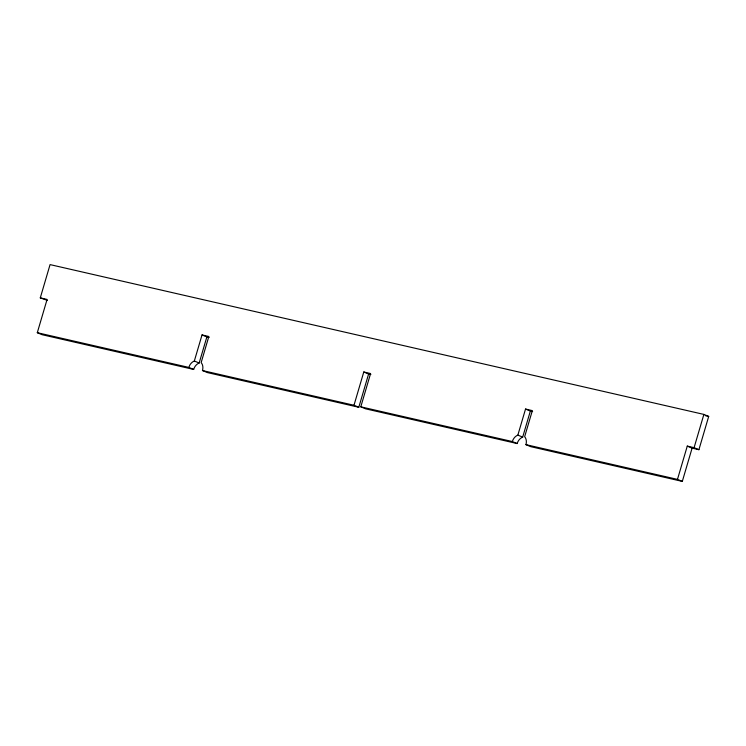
<?xml version="1.0" encoding="UTF-8"?>
<svg xmlns="http://www.w3.org/2000/svg" width="746" height="746" viewBox="0 0 746 746"><rect width="100%" height="100%" fill="white"/><g stroke="black" fill="none" stroke-linecap="round" stroke-linejoin="round"><path stroke-width="1.12" d="M47.371 300.405L40.284 297.868L50.066 264.606L703.879 414.412L708.7 416.427L698.909 449.689L692.101 448.132L687.271 446.108L677.48 479.38L682.31 481.394L692.101 448.132M37.3 332.697L188.841 367.414L189.68 365.344A8.7 6.947 -67.3 0 1 194.333 361.008L202.026 334.935L206.856 336.95L199.154 363.022A8.7 6.947 -67.3 0 0 194.51 367.368L193.662 369.429L42.121 334.712L37.3 332.697L47.091 299.435L40.284 297.868M363.778 371.993L368.599 374.007L358.807 407.269L353.986 405.255L363.778 371.993L370.585 373.55L360.794 406.822L365.624 408.836L517.155 443.553A8.7 6.947 -67.3 0 1 522.676 437.128L530.35 411.065L525.529 409.05L517.855 435.114A8.7 6.947 -67.3 0 0 512.334 441.539L360.794 406.822M698.909 449.689L694.088 447.675L703.879 414.412M358.807 407.269L207.276 372.552L202.464 370.501A8.7 6.947 -67.3 0 0 202.175 364.169L201.168 362.556L208.843 336.493L202.026 334.935M194.333 361.008L199.182 363.013M705.296 415.643L708.7 416.427M525.529 409.05L532.336 410.617L524.662 436.671A8.7 6.947 -67.3 0 1 525.949 444.653L530.779 446.677L682.31 481.394M687.271 446.108L694.088 447.675M206.856 336.95L209.122 337.472M368.599 374.007L370.874 374.529M530.35 411.065L532.625 411.587M202.446 370.538L353.986 405.255M525.949 444.653L677.48 479.38M517.855 435.114L522.676 437.128M512.334 441.539L517.155 443.553M188.841 367.414L193.662 369.429"/></g></svg>
